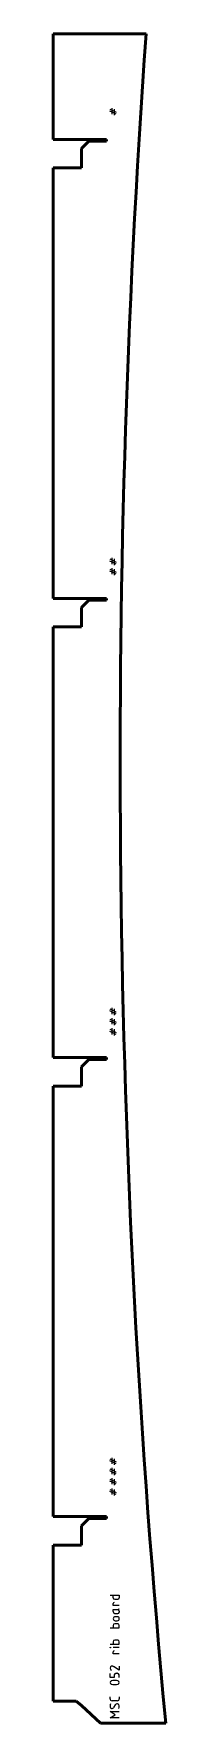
# Model space of a CAD drawing. Header units: millimetres. Extents: x -52 to 71, y 0 to 1840.
import ezdxf

# ---------------------------------------------------------------- set-up
doc = ezdxf.new("R2010")
doc.units = ezdxf.units.MM
doc.layers.add('IV_MARK_SURFACE', color=2, linetype='Continuous', lineweight=25)
doc.layers.add('IV_OUTER_PROFILE', color=7, linetype='Continuous', lineweight=50)

msp = doc.modelspace()

# ---------------------------------------------------------------- linework, layer by layer
at = {"layer": 'IV_MARK_SURFACE'}
for p, q in [((10.5, 1758), (12.7, 1756.8)), ((12.7, 1754.6), (10.5, 1755.7)), ((12.7, 1756.8), (12.7, 1759.1)), ((12.7, 1754.6), (12.7, 1756.8)), ((12.7, 1756.8), (14.9, 1755.7)), ((14.9, 1753.5), (12.7, 1754.6)), ((12.7, 1752.4), (12.7, 1754.6)), ((14.9, 1758), (14.9, 1755.7)), ((14.9, 1755.7), (14.9, 1753.5)), ((14.9, 1755.7), (17.1, 1754.6)), ((17.1, 1752.4), (14.9, 1753.5)), ((14.9, 1753.5), (14.9, 1751.3)), ((10.5, 1268), (12.7, 1266.9)), ((12.7, 1264.6), (10.5, 1265.7)), ((10.5, 1256.9), (12.7, 1255.7)), ((12.7, 1253.5), (10.5, 1254.6)), ((12.7, 1266.9), (12.7, 1269.1)), ((12.7, 1264.6), (12.7, 1266.9)), ((12.7, 1266.9), (14.9, 1265.7)), ((14.9, 1263.5), (12.7, 1264.6)), ((12.7, 1262.4), (12.7, 1264.6)), ((12.7, 1255.7), (12.7, 1258)), ((12.7, 1253.5), (12.7, 1255.7)), ((12.7, 1255.7), (14.9, 1254.6)), ((14.9, 1252.4), (12.7, 1253.5)), ((12.7, 1251.3), (12.7, 1253.5)), ((14.9, 1268), (14.9, 1265.7)), ((14.9, 1265.7), (14.9, 1263.5)), ((14.9, 1265.7), (17.1, 1264.6)), ((17.1, 1262.4), (14.9, 1263.5)), ((14.9, 1263.5), (14.9, 1261.3)), ((14.9, 1256.9), (14.9, 1254.6)), ((14.9, 1254.6), (14.9, 1252.4)), ((14.9, 1254.6), (17.1, 1253.5)), ((17.1, 1251.3), (14.9, 1252.4)), ((14.9, 1252.4), (14.9, 1250.2)), ((10.5, 778), (12.7, 776.9)), ((12.7, 774.6), (10.5, 775.8)), ((12.7, 776.9), (12.7, 779.1)), ((12.7, 774.6), (12.7, 776.9)), ((12.7, 776.9), (14.9, 775.8)), ((14.9, 773.5), (12.7, 774.6)), ((12.7, 772.4), (12.7, 774.6)), ((14.9, 778), (14.9, 775.8)), ((14.9, 775.8), (14.9, 773.5)), ((14.9, 775.8), (17.1, 774.6)), ((17.1, 772.4), (14.9, 773.5)), ((14.9, 773.5), (14.9, 771.3)), ((10.5, 766.9), (12.7, 765.8)), ((12.7, 763.5), (10.5, 764.6)), ((10.5, 755.8), (12.7, 754.6)), ((12.7, 765.8), (12.7, 768)), ((12.7, 763.5), (12.7, 765.8)), ((12.7, 765.8), (14.9, 764.6)), ((14.9, 762.4), (12.7, 763.5)), ((12.7, 761.3), (12.7, 763.5)), ((12.7, 754.6), (12.7, 756.9)), ((12.7, 752.4), (12.7, 754.6)), ((12.7, 754.6), (14.9, 753.5)), ((14.9, 766.9), (14.9, 764.6)), ((14.9, 764.6), (14.9, 762.4)), ((14.9, 764.6), (17.1, 763.5)), ((17.1, 761.3), (14.9, 762.4)), ((14.9, 762.4), (14.9, 760.2)), ((14.9, 755.8), (14.9, 753.5)), ((12.7, 752.4), (10.5, 753.5)), ((14.9, 751.3), (12.7, 752.4)), ((12.7, 750.2), (12.7, 752.4)), ((14.9, 753.5), (14.9, 751.3)), ((14.9, 753.5), (17.1, 752.4)), ((17.1, 750.2), (14.9, 751.3)), ((14.9, 751.3), (14.9, 749.1)), ((10.5, 288), (12.7, 286.9)), ((12.7, 284.7), (10.5, 285.8)), ((10.5, 276.9), (12.7, 275.8)), ((12.7, 286.9), (12.7, 289.1)), ((12.7, 284.7), (12.7, 286.9)), ((12.7, 286.9), (14.9, 285.8)), ((14.9, 283.5), (12.7, 284.7)), ((12.7, 282.4), (12.7, 284.7)), ((12.7, 275.8), (12.7, 278)), ((14.9, 288), (14.9, 285.8)), ((14.9, 285.8), (14.9, 283.5)), ((14.9, 285.8), (17.1, 284.7)), ((17.1, 282.4), (14.9, 283.5)), ((14.9, 283.5), (14.9, 281.3)), ((14.9, 276.9), (14.9, 274.7)), ((12.7, 273.5), (10.5, 274.7)), ((10.5, 265.8), (12.7, 264.7)), ((12.7, 262.4), (10.5, 263.5)), ((12.7, 273.5), (12.7, 275.8)), ((12.7, 275.8), (14.9, 274.7)), ((14.9, 272.4), (12.7, 273.5)), ((12.7, 271.3), (12.7, 273.5)), ((12.7, 264.7), (12.7, 266.9)), ((12.7, 262.4), (12.7, 264.7)), ((12.7, 264.7), (14.9, 263.5)), ((14.9, 261.3), (12.7, 262.4)), ((12.7, 260.2), (12.7, 262.4)), ((14.9, 274.7), (14.9, 272.4)), ((14.9, 274.7), (17.1, 273.5)), ((17.1, 271.3), (14.9, 272.4)), ((14.9, 272.4), (14.9, 270.2)), ((14.9, 265.8), (14.9, 263.5)), ((14.9, 263.5), (14.9, 261.3)), ((14.9, 263.5), (17.1, 262.4)), ((17.1, 260.2), (14.9, 261.3)), ((14.9, 261.3), (14.9, 259.1)), ((10.5, 254.7), (12.7, 253.5)), ((12.7, 251.3), (10.5, 252.4)), ((12.7, 253.5), (12.7, 255.8)), ((12.7, 251.3), (12.7, 253.5)), ((12.7, 253.5), (14.9, 252.4)), ((14.9, 250.2), (12.7, 251.3)), ((12.7, 249.1), (12.7, 251.3)), ((14.9, 254.7), (14.9, 252.4)), ((14.9, 252.4), (14.9, 250.2)), ((14.9, 252.4), (17.1, 251.3)), ((17.1, 249.1), (14.9, 250.2)), ((14.9, 250.2), (14.9, 248)), ((10.6, 139.3), (13.9, 139.3)), ((13.9, 139.3), (20.6, 139.3)), ((13.9, 136.6), (13.9, 139.3)), ((13.9, 128.2), (13.9, 130.4)), ((18.9, 134.9), (15.6, 134.9)), ((20.6, 139.3), (20.6, 136.6)), ((20.6, 128.2), (13.9, 128.2)), ((13.9, 123.8), (18.9, 123.8)), ((13.9, 121.6), (13.9, 123.8)), ((18.9, 119.3), (16.2, 119.3)), ((18.4, 116), (16.2, 116)), ((16.2, 111.6), (18.4, 111.6)), ((18.9, 123.8), (19.5, 123.8)), ((20.6, 122.1), (20.6, 121)), ((10.6, 103.8), (13.9, 103.8)), ((13.9, 106.6), (13.9, 103.8)), ((13.9, 103.8), (20.6, 103.8)), ((18.9, 108.2), (15.6, 108.2)), ((20.6, 103.8), (20.6, 106.6)), ((10.6, 86), (13.9, 86)), ((13.9, 88.8), (13.9, 86)), ((13.9, 86), (20.6, 86)), ((20.6, 82.4), (13.9, 82.4)), ((13.9, 75.4), (13.9, 77.7)), ((20.6, 75.4), (13.9, 75.4)), ((18.9, 90.4), (15.6, 90.4)), ((20.6, 86), (20.6, 88.8)), ((20.6, 57.7), (14.5, 61.6)), ((20.6, 62.1), (20.6, 57.7)), ((10.6, 49.9), (10.6, 54.3)), ((15.1, 49.9), (10.6, 49.9)), ((15.1, 52.7), (15.1, 49.9)), ((18.4, 54.3), (17.3, 54.3)), ((20.6, 49.9), (20.6, 52.7)), ((10.6, 26.6), (10.6, 28.8)), ((18.4, 24.3), (12.8, 24.3)), ((16.2, 19.9), (14.5, 17.1)), ((20.6, 28.8), (20.6, 26.6)), ((16.2, 9.3), (10.6, 12.7)), ((10.6, 12.7), (20.6, 12.7)), ((10.6, 6), (16.2, 9.3)), ((20.6, 6), (10.6, 6))]:
    msp.add_line(p, q, dxfattribs=at)
msp.add_circle((10.9, 82.4), 0.278, dxfattribs=at)
for centre, radius, start, end in [((15.6, 136.6), 1.67, 180, 270), ((15.1, 130.4), 1.11, 90, 180), ((18.9, 136.6), 1.67, 270, 0), ((16.2, 121.6), 2.22, 180, 270), ((16.2, 113.8), 2.22, 90, 270), ((18.4, 113.8), 2.22, 270, 90), ((18.9, 122.1), 1.67, 0, 90), ((18.9, 121), 1.67, 270, 0), ((19.5, 124.9), 1.11, 270, 0), ((15.6, 106.6), 1.67, 90, 180), ((18.9, 106.6), 1.67, 0, 90), ((15.6, 88.8), 1.67, 90, 180), ((15.1, 77.7), 1.11, 90, 180), ((18.9, 88.8), 1.67, 0, 90), ((12.9, 59.9), 2.32, 106.4047, 253.5953), ((12.7, 59.1), 3.02, 53.6911, 98.2364), ((12.4, 44.3), 1.8, 112.4119, 247.5881), ((15.6, 32.6), 14, 73.8661, 106.1339), ((15.6, 56.1), 14, 253.8661, 286.1339), ((17.3, 52), 2.38, 91.0861, 162.6537), ((18.3, 52), 2.38, 17.3463, 88.9139), ((18.8, 44.3), 1.81, 293.0373, 66.9627), ((12.8, 26.6), 2.22, 180, 270), ((15.3, 18.8), 4.69, 151.7153, 208.2847), ((18.2, 18.7), 2.39, 2.3685, 149.559), ((18.4, 26.6), 2.22, 270, 360), ((16.9, 18.1), 3.74, 326.4174, 10.9627), ((12.6, 18.2), 2.21, 229.6263, 329.2984)]:
    msp.add_arc(centre, radius, start, end, dxfattribs=at)
at = {"layer": 'IV_OUTER_PROFILE'}
for p, q in [((-51.6, 1840), (50, 1840)), ((-51.6, 1725), (-51.6, 1840)), ((-51.6, 1725), (6.6, 1725)), ((-20.6, 1715), (-12.6, 1723)), ((-20.6, 1715), (-20.6, 1694)), ((6.6, 1723), (-12.6, 1723)), ((6.6, 1725), (6.6, 1723)), ((-20.6, 1694), (-51.6, 1694)), ((-51.6, 1225), (-51.6, 1694)), ((-51.6, 1225), (6.6, 1225)), ((-20.6, 1215), (-12.6, 1223)), ((-20.6, 1215), (-20.6, 1194)), ((6.6, 1223), (-12.6, 1223)), ((6.6, 1225), (6.6, 1223)), ((-20.6, 1194), (-51.6, 1194)), ((-51.6, 725), (-51.6, 1194)), ((-51.6, 725), (6.6, 725)), ((-20.6, 715), (-12.6, 723)), ((6.6, 723), (-12.6, 723)), ((6.6, 725), (6.6, 723)), ((-20.6, 715), (-20.6, 694)), ((-20.6, 694), (-51.6, 694)), ((-51.6, 225), (-51.6, 694)), ((-51.6, 225), (6.6, 225)), ((-20.6, 215), (-12.6, 223)), ((6.6, 223), (-12.6, 223)), ((6.6, 225), (6.6, 223)), ((-20.6, 215), (-20.6, 194)), ((-20.6, 194), (-51.6, 194)), ((-51.6, 23.9), (-51.6, 194)), ((-26.3, 23.9), (-51.6, 23.9)), ((-20.6, 19.4), (-26.3, 23.9)), ((0, 0), (-20.6, 19.4)), ((71.5, 0), (0, 0))]:
    msp.add_line(p, q, dxfattribs=at)
msp.add_arc((11071.6, 1048.4), 11050, 175.89188, 185.44424, dxfattribs=at)

doc.saveas('drawing.dxf')
